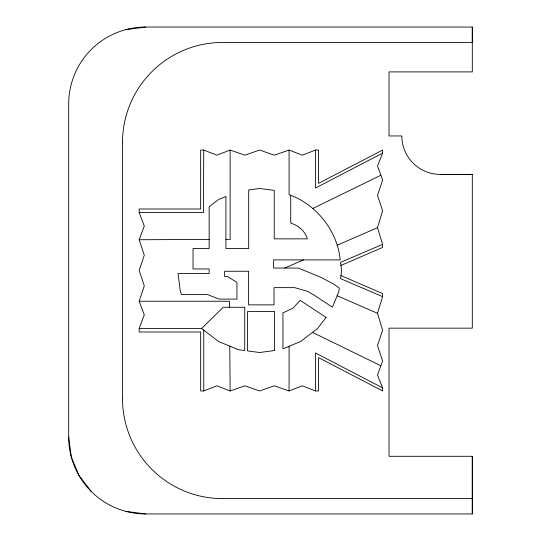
<?xml version="1.0" encoding="UTF-8"?>
<svg xmlns="http://www.w3.org/2000/svg" width="541" height="541" viewBox="0 0 541 541"><rect width="100%" height="100%" fill="white"/><g stroke="black" fill="none" stroke-linecap="round" stroke-linejoin="round"><path stroke-width="0.81" d="M122.53 398.487L122.53 142.56M125.674 511.333L145.57 513.95L472.307 513.95L472.307 456.293L389.02 456.293L389.02 328.157L472.307 328.157L472.307 174.398L440.273 174.398A38.438 38.438 0 0 1 401.835 135.96L389.02 135.96L389.02 71.899L472.307 71.899L472.307 27.05L145.57 27.05L125.674 29.667M203.741 150.053L203.436 212.512L139.165 212.512L139.165 208.995L200.664 208.995L200.664 150.053L203.741 150.053L216.941 155.179L230.135 150.053L244.87 155.179L259.606 150.053L274.341 155.179L289.077 150.053L302.277 155.179L315.471 150.053L318.548 150.053L318.548 183.372L382.615 150.053L382.615 153.13L377.49 165.945L382.615 180.038L377.49 195.416L382.615 210.794L377.49 227.707L382.615 244.363L382.615 247.433L340.938 265.421M139.165 212.512L144.285 226.131L139.165 239.751L144.285 255.122L139.165 270.5L144.285 285.878L139.165 301.249L144.285 314.869L139.165 328.488L139.165 332.005L200.664 332.005L200.664 390.947L203.741 390.947L216.941 385.821L230.135 390.947L244.87 385.821L259.606 390.947L274.341 385.821L289.077 390.947L302.277 385.821L315.471 390.947L318.548 390.947L318.548 357.628L382.615 390.947L382.615 387.87L377.49 375.055L382.615 360.962L377.49 345.584L382.615 330.206L377.49 313.293L382.615 296.637L382.615 293.567L340.938 275.579M201.617 328.488L223.237 307.268L244.748 307.268L244.748 350.548L238.385 349.709L218.605 341.52L201.617 328.488L139.165 328.488M382.615 153.13L315.471 188.045L315.471 150.053M312.509 208.616L380.871 175.25M284.715 268.059L303.501 259.89M337.151 245.249L377.49 227.707M382.615 244.363L340.539 262.371L341.608 270.5L340.539 278.629L382.615 296.637M139.165 239.751L209.144 239.386M440.273 174.398L472.307 174.398M225.922 239.386L230.135 239.386L230.135 150.053M139.165 301.249L229.431 301.249L229.465 307.268M222.635 498.592L472.307 498.599M337.151 295.751L377.49 313.293M312.509 332.384L380.871 365.75M382.615 387.87L315.471 352.955L315.471 390.947M91.206 491.431L78.993 475.512L71.311 456.969L68.687 437.074L68.687 103.926A76.876 76.876 0 0 1 145.57 27.05M229.776 346.145L230.135 390.947M472.307 27.05L472.313 42.455L222.642 42.448A100.058 100.058 0 0 0 122.503 142.56M472.307 456.293L472.307 513.95M290.72 195.389L290.72 223.081C298.355 225.394 305.09 231.007 307.335 238.851L274.233 238.851L274.233 190.418L259.606 188.498L248.677 189.932L248.677 248.535L225.922 248.535L225.922 196.451L218.605 199.48L209.144 206.743L209.144 248.535L193.036 248.535L193.036 268.951L209.144 268.951L209.144 273.543L178.003 273.543L180.396 291.727L181.56 294.541L207.46 294.541L219.098 299.099L236.944 299.099L236.944 282.328L227.315 276.485L224.61 276.485L224.61 271.251L248.583 271.251L248.583 304.867L274.023 304.867L274.023 287.643L294.689 287.643L307.471 291.322L314.564 295.42L332.404 307.207L338.815 291.727L339.288 288.15L334.419 284.532L321.286 277.486L298.341 268.059L273.557 268.059L273.557 259.89L340.215 259.89C337.456 230.966 316.465 204.342 289.077 194.706L289.077 150.053M289.077 346.294L289.077 390.947M203.741 330.111L203.741 390.947M145.57 513.95A76.876 76.876 0 0 1 68.687 437.074M222.635 498.619A100.051 100.051 0 0 1 122.509 398.487M326.081 317.425L317.594 328.488L300.607 341.52L282.943 348.837L282.943 312.921L293.215 308.005L300.133 300.323L326.081 317.425M274.598 350.527L259.606 352.502L247.562 350.92L247.562 311.494L274.598 311.494L274.598 350.527"/></g></svg>
